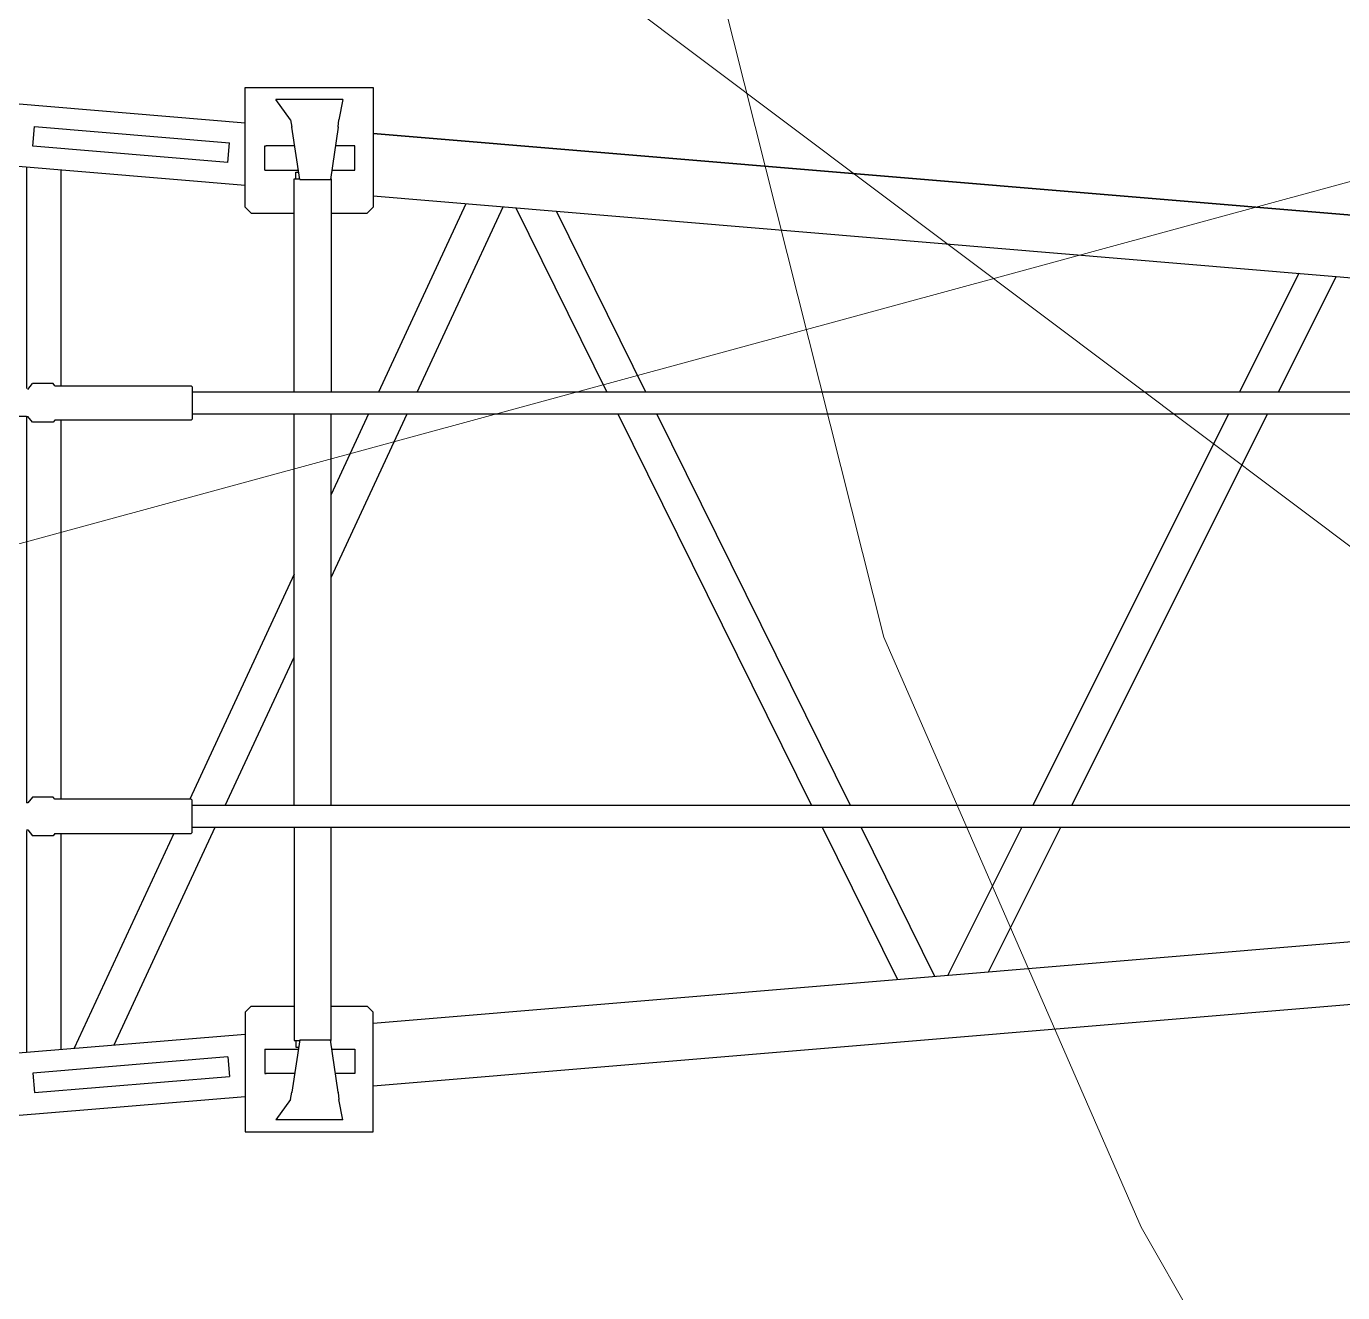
# Model space of a CAD drawing. Header units: millimetres. Extents: x -2078669 to -1085629, y -5987148 to 310365.
# Drawn here: x -1697282 to -1695134, y -2647695 to -2645629 of the extents above; entities that cross this region are included whole.
import ezdxf

# ---------------------------------------------------------------- set-up
doc = ezdxf.new("R2010")
doc.units = ezdxf.units.MM
doc.header["$LTSCALE"] = 500
for name, color, linetype, lineweight in [('D-BGD', 7, 'Continuous', 13), ('D-BYP-STR8', 5, 'Continuous', 25), ('D-BYP-STRB', 5, 'Continuous', 25), ('D-BYP-STRC', 1, 'Continuous', 13)]:
    doc.layers.add(name, color=color, linetype=linetype, lineweight=lineweight)
doc.styles.add('MS ゴシック', font='MS Gothic.ttf')
doc.dimstyles.new('DIM-500-F', dxfattribs={"dimscale": 500, "dimtxt": 3.5, "dimasz": 2.5, "dimexe": 0, "dimexo": 2, "dimgap": 0.8, "dimtad": 1, "dimdec": 0, "dimzin": 0, "dimdsep": 46, "dimtxsty": 'MS ゴシック', "dimblk": 'OPEN', "dimcen": 0.1, "dimclrd": 256, "dimclre": 256, "dimclrt": 256, "dimaunit": 1, "dimadec": 4, "dimazin": 0, "dimtfac": 1, "dimtdec": 0, "dimtmove": 2, "dimatfit": 3, "dimldrblk": 'OPEN', "dimfxl": 1, "dimtolj": 1, "dimtzin": 0, "dimlwd": -1, "dimlwe": -1, "dimarcsym": 2})

# ---------------------------------------------------------------- blocks, each defined once
blk = doc.blocks.new('河川平面')
at = {"layer": 'D-BGD', "linetype": 'Continuous'}
blk.add_line((1609259.3, -2792173.8), (1619008.4, -2789521.4), dxfattribs=at)
at = {"layer": 'D-BGD', "linetype": 'Continuous', "elevation": 365000, "flags": 128}
blk.add_lwpolyline([(1621745.6, -2814441.4), (1621890.9, -2808509.8), (1621764.1, -2806453), (1621613.3, -2804738.8), (1621189.8, -2802459.6), (1619944.5, -2799860.3), (1615503, -2792087.9), (1615082.8, -2791125.5), (1614668.6, -2789480.2), (1614590.7, -2787428.5), (1614423.9, -2780446.6), (1614954, -2770847.9), (1614659.6, -2757775.2), (1613687.3, -2747587.4), (1613372.7, -2737098.4), (1613202.8, -2724565.5), (1612723.9, -2704238.9), (1612725.9, -2695354), (1612598.9, -2678221.7), (1612988.1, -2655305.3), (1612966.3, -2630581.5), (1613359.4, -2620513.6)], dxfattribs=at)
blk = doc.blocks.new('_Open')
at = {"color": 0, "linetype": 'ByBlock', "lineweight": -2}
for p, q in [((-1, 0.1667), (0, 0)), ((-1, -0.1667), (0, 0)), ((0, 0), (-1, 0))]:
    blk.add_line(p, q, dxfattribs=at)
blk = doc.blocks.new('A$C4dcfe073')
at = {"layer": 'D-BYP-STRB', "linetype": 'Continuous'}
for p, q in [((19778.5, 3347.9), (19987.6, 3347.9)), ((19778.5, 3152.9), (19778.5, 3347.9)), ((19987.6, 3347.9), (19987.6, 3152.9)), ((19403.2, 3321.6), (19778.5, 3290.3)), ((19852.6, 3295), (19828.5, 3328.6)), ((19938, 3328.6), (19828.5, 3328.6)), ((19938, 3328.6), (19931.5, 3295)), ((19852.6, 3295), (19855, 3283.3)), ((19930.5, 3283.6), (19931.5, 3295)), ((19432, 3252.2), (19434.7, 3284.1)), ((19434.7, 3284.1), (19753.1, 3257.5)), ((19855, 3283.3), (19855, 3283.6)), ((19867.9, 3197.9), (19855, 3283.3)), ((19930.5, 3283.3), (19917.7, 3197.9)), ((19930.5, 3283.6), (19930.8, 3283.6)), ((19930.5, 3283.6), (19930.5, 3283.3)), ((19930.5, 3283.3), (19930.5, 3283.6)), ((24620.3, 2886.2), (19987.6, 3272.9)), ((19987.6, 3272.9), (24620.3, 2886.2)), ((19750.5, 3225.6), (19432, 3252.2)), ((19750.5, 3225.6), (19753.1, 3257.5)), ((19810.8, 3212.9), (19810.8, 3252.9)), ((19810.8, 3252.9), (19813.1, 3252.9)), ((19859.1, 3252.9), (19813.1, 3252.9)), ((19957.5, 3252.9), (19925.9, 3252.9)), ((19957.5, 3212.9), (19957.5, 3252.9)), ((19394.8, 3220.4), (19778.5, 3188.4)), ((19421.5, 3218.1), (19421.5, 2856.6)), ((19478.5, 2861.2), (19478.5, 3213.5)), ((19810.8, 3212.9), (19813.1, 3212.9)), ((19813.1, 3212.9), (19865.1, 3212.9)), ((19861.2, 3210), (19865.5, 3210)), ((19861.2, 3199), (19861.2, 3210)), ((19919.9, 3212.9), (19957.5, 3212.9)), ((19858.4, 3199), (19858.6, 3199)), ((19858.4, 2851), (19858.4, 3199)), ((19858.6, 3199), (19867.7, 3199)), ((19867.9, 3197.9), (19917.7, 3197.9)), ((19871.6, 3197.9), (19872.2, 3197.9)), ((19917.8, 3199), (19918.9, 3199)), ((19918.9, 3199), (19918.9, 2851)), ((19987.6, 3170.9), (23821, 2851)), ((19788.4, 3142.9), (19778.5, 3152.9)), ((19788.4, 3142.9), (19858.4, 3142.9)), ((19918.9, 3142.9), (19977.6, 3142.9)), ((19987.6, 3152.9), (19977.6, 3142.9)), ((20139, 3158.3), (19996.4, 2851)), ((20059.2, 2851), (20199.5, 3153.3)), ((20220.5, 3151.5), (20369.2, 2851)), ((20432.8, 2851), (20286.8, 3146)), ((21498.3, 3044.8), (21401.4, 2851)), ((21465.1, 2851), (21559.5, 3039.8)), ((19424.1, 2855.2), (19431.6, 2864.8)), ((19465.4, 2864.8), (19431.6, 2864.8)), ((19467.9, 2861.2), (19465.4, 2864.8)), ((19467.9, 2861.2), (19690.4, 2861.2)), ((19690.6, 2861.1), (19692.1, 2859.6)), ((19692.1, 2859.6), (19692.1, 2806.9)), ((24255.5, 2851), (19693.7, 2851)), ((19693.7, 2815.5), (24255.5, 2815.5)), ((19858.4, 2176.5), (19858.4, 2815.5)), ((19918.9, 2176.5), (19918.9, 2815.5)), ((19979.9, 2815.5), (19918.9, 2684.1)), ((19918.9, 2548.7), (20042.8, 2815.5)), ((20386.7, 2815.5), (20702.9, 2176.5)), ((20766.5, 2176.5), (20450.3, 2815.5)), ((21383.6, 2815.5), (21064.1, 2176.5)), ((21127.8, 2176.5), (21447.4, 2815.5)), ((19421.5, 2811.2), (19352.2, 2811.2)), ((19421.5, 2811.2), (19424.1, 2811.2)), ((19421.5, 2809.8), (19421.5, 2180.8)), ((19431.6, 2801.7), (19424.1, 2811.2)), ((19465.4, 2801.7), (19431.6, 2801.7)), ((19467.9, 2805.2), (19465.4, 2801.7)), ((19690.4, 2805.2), (19467.9, 2805.2)), ((19478.5, 2186.8), (19478.5, 2805.2)), ((19692.1, 2806.9), (19690.6, 2805.4)), ((19858.4, 2553.8), (19688.1, 2186.8)), ((19746.2, 2176.5), (19858.4, 2418.4)), ((19424.1, 2180.8), (19421.5, 2180.8)), ((19431.6, 2190.3), (19424.1, 2180.8)), ((19465.4, 2190.3), (19431.6, 2190.3)), ((19467.9, 2186.8), (19465.4, 2190.3)), ((19690.4, 2186.8), (19467.9, 2186.8)), ((19692.1, 2185.1), (19690.6, 2186.6)), ((19692.1, 2132.4), (19692.1, 2185.1)), ((24257, 2176.5), (19692.1, 2176.5)), ((19421.5, 2136.8), (19424.1, 2136.8)), ((19421.5, 2135.3), (19421.5, 1773.9)), ((19424.1, 2136.8), (19431.6, 2127.2)), ((19465.4, 2127.2), (19431.6, 2127.2)), ((19467.9, 2130.8), (19465.4, 2127.2)), ((19467.9, 2130.8), (19690.4, 2130.8)), ((19478.5, 1778.5), (19478.5, 2130.8)), ((19662.1, 2130.8), (19499.5, 1780.4)), ((19564.8, 1785.7), (19729.7, 2141)), ((19690.6, 2130.9), (19692.1, 2132.4)), ((19692.1, 2141), (24257, 2141)), ((19858.4, 2141), (19858.4, 1793)), ((19918.9, 1793), (19918.9, 2141)), ((19987.6, 1821.1), (23821, 2141)), ((20720.5, 2141), (20843.4, 1892.5)), ((20904.5, 1897.5), (20784.1, 2141)), ((21046.3, 2141), (20925.5, 1899.4)), ((20992, 1904.8), (21110.1, 2141)), ((19987.6, 1719.1), (24620.3, 2105.8)), ((19788.4, 1849.1), (19778.5, 1839.1)), ((19788.4, 1849.1), (19858.4, 1849.1)), ((19918.9, 1849.1), (19977.6, 1849.1)), ((19987.6, 1839.1), (19977.6, 1849.1)), ((19778.5, 1839.1), (19778.5, 1644.1)), ((19987.6, 1644.1), (19987.6, 1839.1)), ((19394.8, 1771.6), (19778.5, 1803.6)), ((19867.9, 1794.1), (19855, 1708.7)), ((19858.4, 1793), (19858.6, 1793)), ((19858.6, 1793), (19867.7, 1793)), ((19861.2, 1793), (19861.2, 1782)), ((19867.9, 1794.1), (19917.7, 1794.1)), ((19871.6, 1794.1), (19872.2, 1794.1)), ((19930.5, 1708.7), (19917.7, 1794.1)), ((19917.8, 1793), (19918.9, 1793)), ((19750.5, 1766.4), (19432, 1739.8)), ((19750.5, 1766.4), (19753.1, 1734.5)), ((19810.8, 1779.1), (19810.8, 1739.1)), ((19810.8, 1779.1), (19813.1, 1779.1)), ((19813.1, 1779.1), (19865.1, 1779.1)), ((19861.2, 1782), (19865.5, 1782)), ((19919.9, 1779.1), (19957.5, 1779.1)), ((19957.5, 1779.1), (19957.5, 1739.1)), ((19432, 1739.8), (19434.7, 1707.9)), ((19434.7, 1707.9), (19753.1, 1734.5)), ((19810.8, 1739.1), (19813.1, 1739.1)), ((19859.1, 1739.1), (19813.1, 1739.1)), ((19957.5, 1739.1), (19925.9, 1739.1)), ((19403.2, 1670.4), (19778.5, 1701.7)), ((19852.6, 1697), (19855, 1708.7)), ((19855, 1708.7), (19855, 1708.4)), ((19930.5, 1708.4), (19930.5, 1708.7)), ((19930.5, 1708.7), (19930.5, 1708.4)), ((19930.5, 1708.4), (19930.8, 1708.4)), ((19930.5, 1708.4), (19931.5, 1697)), ((19852.6, 1697), (19828.5, 1663.4)), ((19938, 1663.4), (19931.5, 1697)), ((19938, 1663.4), (19828.5, 1663.4)), ((19778.5, 1644.1), (19987.6, 1644.1))]:
    blk.add_line(p, q, dxfattribs=at)

msp = doc.modelspace()

# ---------------------------------------------------------------- linework, layer by layer
at = {"layer": 'D-BYP-STR8'}
msp.add_circle((-1712403.8, -2646580.4), 20000, dxfattribs=at)

# ---------------------------------------------------------------- block references
at = {"layer": 'D-BGD'}
msp.add_blockref('河川平面', (-3310965.8, 144500.2), dxfattribs=at)
at = {"layer": 'D-BYP-STR8'}
msp.add_blockref('A$C4dcfe073', (-1716703.8, -2649076.4), dxfattribs=at)

# ---------------------------------------------------------------- leaders
at = {"layer": 'D-BYP-STRC'}
msp.add_leader([(-1704918.8, -2639118.6), (-1678385, -2659048.5)], dimstyle='DIM-500-F', dxfattribs=at)

doc.saveas('drawing.dxf')
